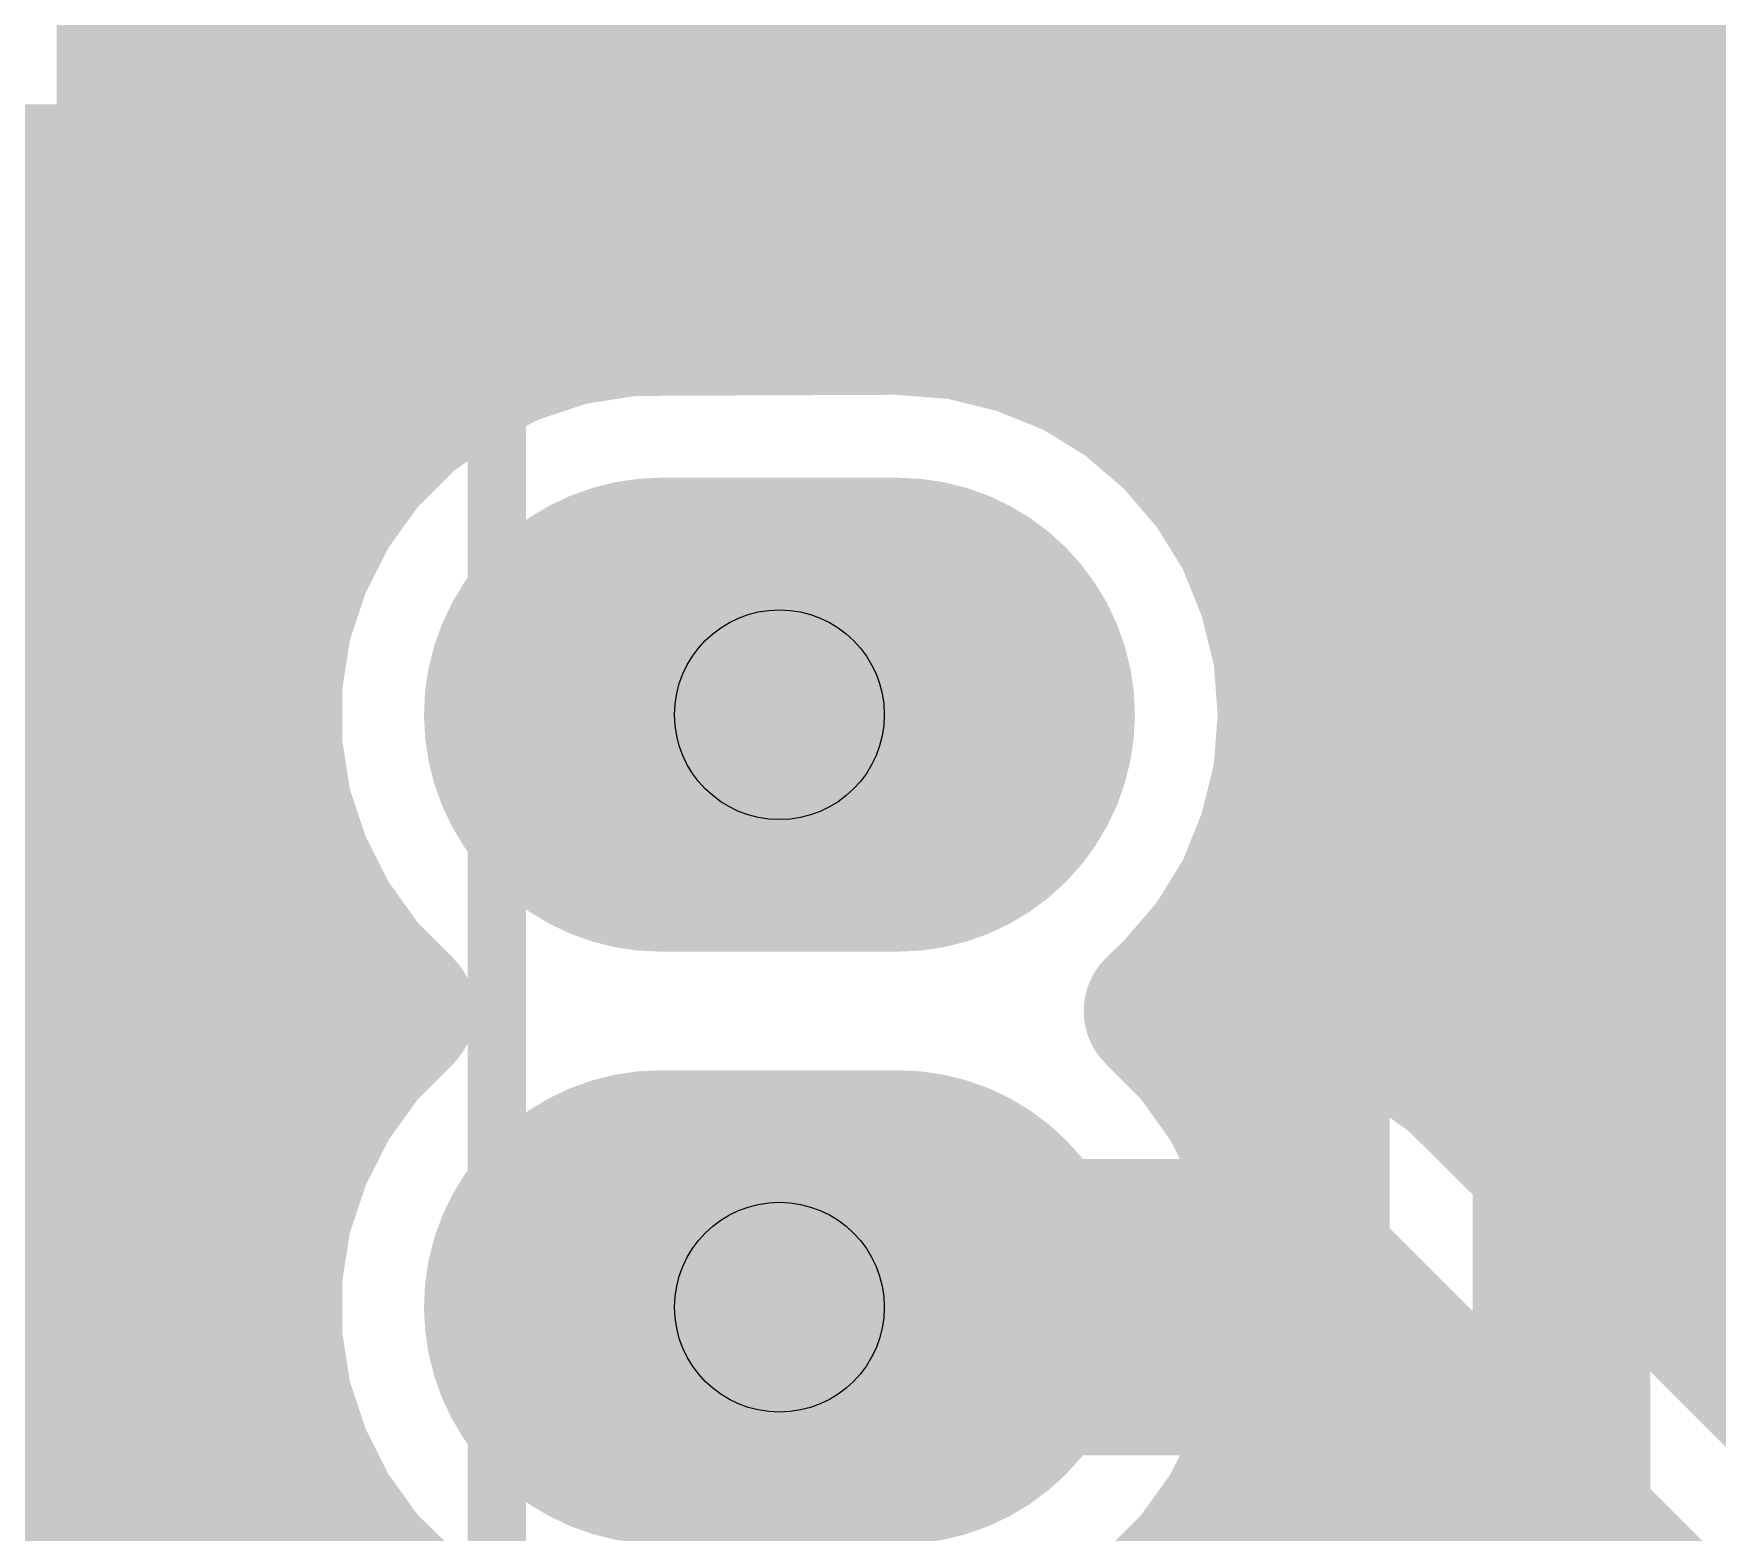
# Model space of a CAD drawing. Extents: x -0.06 to 2.31, y -0.06 to 2.06.
# Drawn here: x 0.4531 to 0.7373, y 1.249 to 1.5019 of the extents above; entities that cross this region are included whole.
import ezdxf

# ---------------------------------------------------------------- set-up
doc = ezdxf.new("R2010")
doc.units = 0
for name, color, linetype in [('Bottom', 6, 'CONTINUOUS'), ('Drill_Bottom', 8, 'CONTINUOUS'), ('Drill_Top', 7, 'CONTINUOUS'), ('Top', 5, 'CONTINUOUS'), ('Top_Silk', 2, 'CONTINUOUS')]:
    doc.layers.add(name, color=color, linetype=linetype)

msp = doc.modelspace()

# ---------------------------------------------------------------- linework, layer by layer
at = {"layer": 'Bottom', "linetype": 'CONTINUOUS'}
for points, const_width in [([(0.711, 1.791), (0.711, 0.754)], 0.03), ([(0.6695, 1.5418), (0.615, 1.4874)], 0.025), ([(0.6695, 1.1206), (0.6695, 1.5418)], 0.025), ([(0.6411, 1.511), (0.667, 1.511)], 0.025), ([(0.615, 1.4874), (0.6097, 1.4836)], 0.025), ([(0.6158, 1.4861), (0.667, 1.4861)], 0.025), ([(0.6097, 1.4836), (0.6039, 1.4807)], 0.025), ([(0.6039, 1.4807), (0.5977, 1.4786)], 0.025), ([(0.5255, 1.4775), (0.3652, 1.4775)], 0.025), ([(0.5913, 1.4776), (0.5255, 1.4775)], 0.025), ([(0.5977, 1.4786), (0.5913, 1.4776)], 0.025), ([(0.3514, 1.4613), (0.667, 1.4613)], 0.025), ([(0.5336, 1.4484), (0.5435, 1.4517)], 0.025), ([(0.5435, 1.4517), (0.5538, 1.4533)], 0.025), ([(0.5538, 1.4533), (0.599, 1.4535)], 0.025), ([(0.599, 1.4535), (0.6094, 1.4527)], 0.025), ([(0.6094, 1.4527), (0.6195, 1.4502)], 0.025), ([(0.5243, 1.4437), (0.5336, 1.4484)], 0.025), ([(0.6195, 1.4502), (0.6292, 1.4463)], 0.025), ([(0.6292, 1.4463), (0.6381, 1.4408)], 0.025), ([(0.5158, 1.4376), (0.5243, 1.4437)], 0.025), ([(0.6381, 1.4408), (0.646, 1.434)], 0.025), ([(0.5084, 1.4302), (0.5158, 1.4376)], 0.025), ([(0.346, 1.4364), (0.512, 1.4364)], 0.025), ([(0.646, 1.4364), (0.667, 1.4364)], 0.025), ([(0.646, 1.434), (0.6528, 1.4261)], 0.025), ([(0.5023, 1.4217), (0.5084, 1.4302)], 0.025), ([(0.6528, 1.4261), (0.6583, 1.4172)], 0.025), ([(0.4976, 1.4124), (0.5023, 1.4217)], 0.025), ([(0.6583, 1.4172), (0.6622, 1.4075)], 0.025), ([(0.3633, 1.4115), (0.4947, 1.4115)], 0.025), ([(0.4943, 1.4025), (0.4976, 1.4124)], 0.025), ([(0.6622, 1.4075), (0.6647, 1.3974)], 0.025), ([(0.4927, 1.3922), (0.4943, 1.4025)], 0.025), ([(0.6647, 1.3974), (0.6655, 1.387)], 0.025), ([(0.4927, 1.3818), (0.4927, 1.3922)], 0.025), ([(0.368, 1.3866), (0.49, 1.3866)], 0.025), ([(0.6655, 1.387), (0.6647, 1.3766)], 0.025), ([(0.4943, 1.3715), (0.4927, 1.3818)], 0.025), ([(0.6647, 1.3766), (0.6622, 1.3665)], 0.025), ([(0.4976, 1.3616), (0.4943, 1.3715)], 0.025), ([(0.6622, 1.3665), (0.6583, 1.3568)], 0.025), ([(0.363, 1.3618), (0.495, 1.3618)], 0.025), ([(0.5023, 1.3523), (0.4976, 1.3616)], 0.025), ([(0.6583, 1.3568), (0.6528, 1.3479)], 0.025), ([(0.5084, 1.3438), (0.5023, 1.3523)], 0.025), ([(0.6528, 1.3479), (0.646, 1.34)], 0.025), ([(0.5152, 1.337), (0.5084, 1.3438)], 0.025), ([(0.646, 1.34), (0.6428, 1.337)], 0.025), ([(0.3454, 1.3369), (0.5126, 1.3369)], 0.025), ([(0.5084, 1.3302), (0.5152, 1.337)], 0.025), ([(0.6428, 1.337), (0.6496, 1.3302)], 0.025), ([(0.6454, 1.3369), (0.667, 1.3369)], 0.025), ([(0.5023, 1.3217), (0.5084, 1.3302)], 0.025), ([(0.6496, 1.3302), (0.6557, 1.3217)], 0.025), ([(0.4976, 1.3124), (0.5023, 1.3217)], 0.025), ([(0.6557, 1.3217), (0.6604, 1.3124)], 0.025), ([(0.3631, 1.312), (0.4949, 1.312)], 0.025), ([(0.4943, 1.3025), (0.4976, 1.3124)], 0.025), ([(0.6604, 1.3124), (0.6637, 1.3025)], 0.025), ([(0.4927, 1.2922), (0.4943, 1.3025)], 0.025), ([(0.6637, 1.3025), (0.6653, 1.2922)], 0.025), ([(0.4927, 1.2818), (0.4927, 1.2922)], 0.025), ([(0.6653, 1.2922), (0.6653, 1.2818)], 0.025), ([(0.368, 1.2872), (0.49, 1.2872)], 0.025), ([(0.4943, 1.2715), (0.4927, 1.2818)], 0.025), ([(0.6653, 1.2818), (0.6637, 1.2715)], 0.025), ([(0.4976, 1.2616), (0.4943, 1.2715)], 0.025), ([(0.6637, 1.2715), (0.6604, 1.2616)], 0.025), ([(0.3633, 1.2623), (0.4947, 1.2623)], 0.025), ([(0.5023, 1.2523), (0.4976, 1.2616)], 0.025), ([(0.6604, 1.2616), (0.6557, 1.2523)], 0.025), ([(0.5084, 1.2438), (0.5023, 1.2523)], 0.025), ([(0.6557, 1.2523), (0.6496, 1.2438)], 0.025), ([(0.5169, 1.2355), (0.5084, 1.2438)], 0.025), ([(0.6496, 1.2438), (0.6422, 1.2364)], 0.025), ([(0.367, 1.2374), (0.5122, 1.2374)], 0.025), ([(0.6458, 1.2374), (0.667, 1.2374)], 0.025)]:
    msp.add_lwpolyline(points, dxfattribs=dict(at, const_width=const_width))
for points, const_width in [([(0.6087, 1.4874, 1), (0.6212, 1.4874, 1), (0.6087, 1.4874, 1)], 0.0125), ([(0.6087, 1.4874, 1), (0.6212, 1.4874, 1), (0.6087, 1.4874, 1)], 0.0125), ([(0.6034, 1.4836, 1), (0.6159, 1.4836, 1), (0.6034, 1.4836, 1)], 0.0125), ([(0.6034, 1.4836, 1), (0.6159, 1.4836, 1), (0.6034, 1.4836, 1)], 0.0125), ([(0.5976, 1.4807, 1), (0.6101, 1.4807, 1), (0.5976, 1.4807, 1)], 0.0125), ([(0.5976, 1.4807, 1), (0.6101, 1.4807, 1), (0.5976, 1.4807, 1)], 0.0125), ([(0.5192, 1.4775, 1), (0.5317, 1.4775, 1), (0.5192, 1.4775, 1)], 0.0125), ([(0.5192, 1.4775, 1), (0.5317, 1.4775, 1), (0.5192, 1.4775, 1)], 0.0125), ([(0.585, 1.4776, 1), (0.5975, 1.4776, 1), (0.585, 1.4776, 1)], 0.0125), ([(0.585, 1.4776, 1), (0.5975, 1.4776, 1), (0.585, 1.4776, 1)], 0.0125), ([(0.5914, 1.4786, 1), (0.6039, 1.4786, 1), (0.5914, 1.4786, 1)], 0.0125), ([(0.5914, 1.4786, 1), (0.6039, 1.4786, 1), (0.5914, 1.4786, 1)], 0.0125), ([(0.5372, 1.4517, 1), (0.5497, 1.4517, 1), (0.5372, 1.4517, 1)], 0.0125), ([(0.5372, 1.4517, 1), (0.5497, 1.4517, 1), (0.5372, 1.4517, 1)], 0.0125), ([(0.5475, 1.4533, 1), (0.56, 1.4533, 1), (0.5475, 1.4533, 1)], 0.0125), ([(0.5475, 1.4533, 1), (0.56, 1.4533, 1), (0.5475, 1.4533, 1)], 0.0125), ([(0.5928, 1.4535, 1), (0.6053, 1.4535, 1), (0.5928, 1.4535, 1)], 0.0125), ([(0.5928, 1.4535, 1), (0.6053, 1.4535, 1), (0.5928, 1.4535, 1)], 0.0125), ([(0.6032, 1.4527, 1), (0.6157, 1.4527, 1), (0.6032, 1.4527, 1)], 0.0125), ([(0.6032, 1.4527, 1), (0.6157, 1.4527, 1), (0.6032, 1.4527, 1)], 0.0125), ([(0.5273, 1.4484, 1), (0.5398, 1.4484, 1), (0.5273, 1.4484, 1)], 0.0125), ([(0.5273, 1.4484, 1), (0.5398, 1.4484, 1), (0.5273, 1.4484, 1)], 0.0125), ([(0.6133, 1.4502, 1), (0.6258, 1.4502, 1), (0.6133, 1.4502, 1)], 0.0125), ([(0.6133, 1.4502, 1), (0.6258, 1.4502, 1), (0.6133, 1.4502, 1)], 0.0125), ([(0.6229, 1.4463, 1), (0.6354, 1.4463, 1), (0.6229, 1.4463, 1)], 0.0125), ([(0.6229, 1.4463, 1), (0.6354, 1.4463, 1), (0.6229, 1.4463, 1)], 0.0125), ([(0.518, 1.4437, 1), (0.5305, 1.4437, 1), (0.518, 1.4437, 1)], 0.0125), ([(0.518, 1.4437, 1), (0.5305, 1.4437, 1), (0.518, 1.4437, 1)], 0.0125), ([(0.6318, 1.4408, 1), (0.6443, 1.4408, 1), (0.6318, 1.4408, 1)], 0.0125), ([(0.6318, 1.4408, 1), (0.6443, 1.4408, 1), (0.6318, 1.4408, 1)], 0.0125), ([(0.5096, 1.4376, 1), (0.5221, 1.4376, 1), (0.5096, 1.4376, 1)], 0.0125), ([(0.5096, 1.4376, 1), (0.5221, 1.4376, 1), (0.5096, 1.4376, 1)], 0.0125), ([(0.6398, 1.434, 1), (0.6523, 1.434, 1), (0.6398, 1.434, 1)], 0.0125), ([(0.6398, 1.434, 1), (0.6523, 1.434, 1), (0.6398, 1.434, 1)], 0.0125), ([(0.5022, 1.4302, 1), (0.5147, 1.4302, 1), (0.5022, 1.4302, 1)], 0.0125), ([(0.5022, 1.4302, 1), (0.5147, 1.4302, 1), (0.5022, 1.4302, 1)], 0.0125), ([(0.6465, 1.4261, 1), (0.659, 1.4261, 1), (0.6465, 1.4261, 1)], 0.0125), ([(0.6465, 1.4261, 1), (0.659, 1.4261, 1), (0.6465, 1.4261, 1)], 0.0125), ([(0.496, 1.4217, 1), (0.5085, 1.4217, 1), (0.496, 1.4217, 1)], 0.0125), ([(0.496, 1.4217, 1), (0.5085, 1.4217, 1), (0.496, 1.4217, 1)], 0.0125), ([(0.652, 1.4172, 1), (0.6645, 1.4172, 1), (0.652, 1.4172, 1)], 0.0125), ([(0.652, 1.4172, 1), (0.6645, 1.4172, 1), (0.652, 1.4172, 1)], 0.0125), ([(0.579, 1.387, 1), (0.539, 1.387, 1), (0.579, 1.387, 1)], 0.04), ([(0.619, 1.387, 1), (0.579, 1.387, 1), (0.619, 1.387, 1)], 0.04), ([(0.4913, 1.4124, 1), (0.5038, 1.4124, 1), (0.4913, 1.4124, 1)], 0.0125), ([(0.4913, 1.4124, 1), (0.5038, 1.4124, 1), (0.4913, 1.4124, 1)], 0.0125), ([(0.656, 1.4075, 1), (0.6685, 1.4075, 1), (0.656, 1.4075, 1)], 0.0125), ([(0.656, 1.4075, 1), (0.6685, 1.4075, 1), (0.656, 1.4075, 1)], 0.0125), ([(0.4881, 1.4025, 1), (0.5006, 1.4025, 1), (0.4881, 1.4025, 1)], 0.0125), ([(0.4881, 1.4025, 1), (0.5006, 1.4025, 1), (0.4881, 1.4025, 1)], 0.0125), ([(0.6584, 1.3974, 1), (0.6709, 1.3974, 1), (0.6584, 1.3974, 1)], 0.0125), ([(0.6584, 1.3974, 1), (0.6709, 1.3974, 1), (0.6584, 1.3974, 1)], 0.0125), ([(0.4865, 1.3922, 1), (0.499, 1.3922, 1), (0.4865, 1.3922, 1)], 0.0125), ([(0.4865, 1.3922, 1), (0.499, 1.3922, 1), (0.4865, 1.3922, 1)], 0.0125), ([(0.6593, 1.387, 1), (0.6718, 1.387, 1), (0.6593, 1.387, 1)], 0.0125), ([(0.6593, 1.387, 1), (0.6718, 1.387, 1), (0.6593, 1.387, 1)], 0.0125), ([(0.4865, 1.3818, 1), (0.499, 1.3818, 1), (0.4865, 1.3818, 1)], 0.0125), ([(0.4865, 1.3818, 1), (0.499, 1.3818, 1), (0.4865, 1.3818, 1)], 0.0125), ([(0.6584, 1.3766, 1), (0.6709, 1.3766, 1), (0.6584, 1.3766, 1)], 0.0125), ([(0.6584, 1.3766, 1), (0.6709, 1.3766, 1), (0.6584, 1.3766, 1)], 0.0125), ([(0.4881, 1.3715, 1), (0.5006, 1.3715, 1), (0.4881, 1.3715, 1)], 0.0125), ([(0.4881, 1.3715, 1), (0.5006, 1.3715, 1), (0.4881, 1.3715, 1)], 0.0125), ([(0.656, 1.3665, 1), (0.6685, 1.3665, 1), (0.656, 1.3665, 1)], 0.0125), ([(0.656, 1.3665, 1), (0.6685, 1.3665, 1), (0.656, 1.3665, 1)], 0.0125), ([(0.4913, 1.3616, 1), (0.5038, 1.3616, 1), (0.4913, 1.3616, 1)], 0.0125), ([(0.4913, 1.3616, 1), (0.5038, 1.3616, 1), (0.4913, 1.3616, 1)], 0.0125), ([(0.652, 1.3568, 1), (0.6645, 1.3568, 1), (0.652, 1.3568, 1)], 0.0125), ([(0.652, 1.3568, 1), (0.6645, 1.3568, 1), (0.652, 1.3568, 1)], 0.0125), ([(0.496, 1.3523, 1), (0.5085, 1.3523, 1), (0.496, 1.3523, 1)], 0.0125), ([(0.496, 1.3523, 1), (0.5085, 1.3523, 1), (0.496, 1.3523, 1)], 0.0125), ([(0.6465, 1.3479, 1), (0.659, 1.3479, 1), (0.6465, 1.3479, 1)], 0.0125), ([(0.6465, 1.3479, 1), (0.659, 1.3479, 1), (0.6465, 1.3479, 1)], 0.0125), ([(0.5022, 1.3438, 1), (0.5147, 1.3438, 1), (0.5022, 1.3438, 1)], 0.0125), ([(0.5022, 1.3438, 1), (0.5147, 1.3438, 1), (0.5022, 1.3438, 1)], 0.0125), ([(0.6398, 1.34, 1), (0.6523, 1.34, 1), (0.6398, 1.34, 1)], 0.0125), ([(0.6398, 1.34, 1), (0.6523, 1.34, 1), (0.6398, 1.34, 1)], 0.0125), ([(0.5089, 1.337, 1), (0.5214, 1.337, 1), (0.5089, 1.337, 1)], 0.0125), ([(0.5089, 1.337, 1), (0.5214, 1.337, 1), (0.5089, 1.337, 1)], 0.0125), ([(0.6366, 1.337, 1), (0.6491, 1.337, 1), (0.6366, 1.337, 1)], 0.0125), ([(0.6366, 1.337, 1), (0.6491, 1.337, 1), (0.6366, 1.337, 1)], 0.0125), ([(0.5022, 1.3302, 1), (0.5147, 1.3302, 1), (0.5022, 1.3302, 1)], 0.0125), ([(0.5022, 1.3302, 1), (0.5147, 1.3302, 1), (0.5022, 1.3302, 1)], 0.0125), ([(0.6433, 1.3302, 1), (0.6558, 1.3302, 1), (0.6433, 1.3302, 1)], 0.0125), ([(0.6433, 1.3302, 1), (0.6558, 1.3302, 1), (0.6433, 1.3302, 1)], 0.0125), ([(0.496, 1.3217, 1), (0.5085, 1.3217, 1), (0.496, 1.3217, 1)], 0.0125), ([(0.496, 1.3217, 1), (0.5085, 1.3217, 1), (0.496, 1.3217, 1)], 0.0125), ([(0.6495, 1.3217, 1), (0.662, 1.3217, 1), (0.6495, 1.3217, 1)], 0.0125), ([(0.6495, 1.3217, 1), (0.662, 1.3217, 1), (0.6495, 1.3217, 1)], 0.0125), ([(0.4913, 1.3124, 1), (0.5038, 1.3124, 1), (0.4913, 1.3124, 1)], 0.0125), ([(0.4913, 1.3124, 1), (0.5038, 1.3124, 1), (0.4913, 1.3124, 1)], 0.0125), ([(0.579, 1.287, 1), (0.539, 1.287, 1), (0.579, 1.287, 1)], 0.04), ([(0.619, 1.287, 1), (0.579, 1.287, 1), (0.619, 1.287, 1)], 0.04), ([(0.6542, 1.3124, 1), (0.6667, 1.3124, 1), (0.6542, 1.3124, 1)], 0.0125), ([(0.6542, 1.3124, 1), (0.6667, 1.3124, 1), (0.6542, 1.3124, 1)], 0.0125), ([(0.4881, 1.3025, 1), (0.5006, 1.3025, 1), (0.4881, 1.3025, 1)], 0.0125), ([(0.4881, 1.3025, 1), (0.5006, 1.3025, 1), (0.4881, 1.3025, 1)], 0.0125), ([(0.6574, 1.3025, 1), (0.6699, 1.3025, 1), (0.6574, 1.3025, 1)], 0.0125), ([(0.6574, 1.3025, 1), (0.6699, 1.3025, 1), (0.6574, 1.3025, 1)], 0.0125), ([(0.4865, 1.2922, 1), (0.499, 1.2922, 1), (0.4865, 1.2922, 1)], 0.0125), ([(0.4865, 1.2922, 1), (0.499, 1.2922, 1), (0.4865, 1.2922, 1)], 0.0125), ([(0.659, 1.2922, 1), (0.6715, 1.2922, 1), (0.659, 1.2922, 1)], 0.0125), ([(0.659, 1.2922, 1), (0.6715, 1.2922, 1), (0.659, 1.2922, 1)], 0.0125), ([(0.4865, 1.2818, 1), (0.499, 1.2818, 1), (0.4865, 1.2818, 1)], 0.0125), ([(0.4865, 1.2818, 1), (0.499, 1.2818, 1), (0.4865, 1.2818, 1)], 0.0125), ([(0.659, 1.2818, 1), (0.6715, 1.2818, 1), (0.659, 1.2818, 1)], 0.0125), ([(0.659, 1.2818, 1), (0.6715, 1.2818, 1), (0.659, 1.2818, 1)], 0.0125), ([(0.4881, 1.2715, 1), (0.5006, 1.2715, 1), (0.4881, 1.2715, 1)], 0.0125), ([(0.4881, 1.2715, 1), (0.5006, 1.2715, 1), (0.4881, 1.2715, 1)], 0.0125), ([(0.6574, 1.2715, 1), (0.6699, 1.2715, 1), (0.6574, 1.2715, 1)], 0.0125), ([(0.6574, 1.2715, 1), (0.6699, 1.2715, 1), (0.6574, 1.2715, 1)], 0.0125), ([(0.4913, 1.2616, 1), (0.5038, 1.2616, 1), (0.4913, 1.2616, 1)], 0.0125), ([(0.4913, 1.2616, 1), (0.5038, 1.2616, 1), (0.4913, 1.2616, 1)], 0.0125), ([(0.6542, 1.2616, 1), (0.6667, 1.2616, 1), (0.6542, 1.2616, 1)], 0.0125), ([(0.6542, 1.2616, 1), (0.6667, 1.2616, 1), (0.6542, 1.2616, 1)], 0.0125), ([(0.496, 1.2523, 1), (0.5085, 1.2523, 1), (0.496, 1.2523, 1)], 0.0125), ([(0.496, 1.2523, 1), (0.5085, 1.2523, 1), (0.496, 1.2523, 1)], 0.0125), ([(0.6495, 1.2523, 1), (0.662, 1.2523, 1), (0.6495, 1.2523, 1)], 0.0125), ([(0.6495, 1.2523, 1), (0.662, 1.2523, 1), (0.6495, 1.2523, 1)], 0.0125), ([(0.5022, 1.2438, 1), (0.5147, 1.2438, 1), (0.5022, 1.2438, 1)], 0.0125), ([(0.5022, 1.2438, 1), (0.5147, 1.2438, 1), (0.5022, 1.2438, 1)], 0.0125), ([(0.6433, 1.2438, 1), (0.6558, 1.2438, 1), (0.6433, 1.2438, 1)], 0.0125), ([(0.6433, 1.2438, 1), (0.6558, 1.2438, 1), (0.6433, 1.2438, 1)], 0.0125)]:
    msp.add_lwpolyline(points, format="xyb", dxfattribs=dict(at, const_width=const_width))
at = {"layer": 'Bottom'}
for points in [[(0.559, 1.427), (0.599, 1.427), (0.559, 1.347), (0.599, 1.347)], [(0.559, 1.327), (0.599, 1.327), (0.559, 1.247), (0.599, 1.247)]]:
    msp.add_solid(points, dxfattribs=at)
at = {"layer": 'Drill_Bottom'}
for centre in [(0.579, 1.387), (0.579, 1.287)]:
    msp.add_circle(centre, 0.0177, dxfattribs=at)
at = {"layer": 'Drill_Top'}
for centre in [(0.579, 1.387), (0.579, 1.287)]:
    msp.add_circle(centre, 0.0177, dxfattribs=at)
at = {"layer": 'Top', "linetype": 'CONTINUOUS'}
for points, const_width in [([(0.4695, 1.5705), (0.4695, 1.1081)], 0.025), ([(0.472, 1.511), (1.2573, 1.511)], 0.025), ([(0.472, 1.4861), (1.2581, 1.4861)], 0.025), ([(0.472, 1.4613), (1.2693, 1.4613)], 0.025), ([(0.5336, 1.4484), (0.5435, 1.4517)], 0.025), ([(0.5435, 1.4517), (0.5538, 1.4533)], 0.025), ([(0.5538, 1.4533), (0.599, 1.4535)], 0.025), ([(0.599, 1.4535), (0.6094, 1.4527)], 0.025), ([(0.6094, 1.4527), (0.6195, 1.4502)], 0.025), ([(0.5243, 1.4437), (0.5336, 1.4484)], 0.025), ([(0.6195, 1.4502), (0.6292, 1.4463)], 0.025), ([(0.6292, 1.4463), (0.6381, 1.4408)], 0.025), ([(0.5158, 1.4376), (0.5243, 1.4437)], 0.025), ([(0.6381, 1.4408), (0.646, 1.434)], 0.025), ([(0.5084, 1.4302), (0.5158, 1.4376)], 0.025), ([(0.472, 1.4364), (0.512, 1.4364)], 0.025), ([(0.646, 1.4364), (1.3053, 1.4364)], 0.025), ([(0.646, 1.434), (0.6528, 1.4261)], 0.025), ([(0.5023, 1.4217), (0.5084, 1.4302)], 0.025), ([(0.6528, 1.4261), (0.6583, 1.4172)], 0.025), ([(0.4976, 1.4124), (0.5023, 1.4217)], 0.025), ([(0.6583, 1.4172), (0.6622, 1.4075)], 0.025), ([(0.472, 1.4115), (0.4947, 1.4115)], 0.025), ([(0.4943, 1.4025), (0.4976, 1.4124)], 0.025), ([(0.6633, 1.4115), (1.0213, 1.4115)], 0.025), ([(0.6622, 1.4075), (0.6647, 1.3974)], 0.025), ([(0.4927, 1.3922), (0.4943, 1.4025)], 0.025), ([(0.6647, 1.3974), (0.6655, 1.387)], 0.025), ([(0.4927, 1.3818), (0.4927, 1.3922)], 0.025), ([(0.472, 1.3866), (0.49, 1.3866)], 0.025), ([(0.6655, 1.387), (0.6647, 1.3766)], 0.025), ([(0.668, 1.3866), (0.9879, 1.3866)], 0.025), ([(0.4943, 1.3715), (0.4927, 1.3818)], 0.025), ([(0.6647, 1.3766), (0.6622, 1.3665)], 0.025), ([(0.4976, 1.3616), (0.4943, 1.3715)], 0.025), ([(0.6622, 1.3665), (0.6583, 1.3568)], 0.025), ([(0.472, 1.3618), (0.495, 1.3618)], 0.025), ([(0.5023, 1.3523), (0.4976, 1.3616)], 0.025), ([(0.663, 1.3618), (0.9752, 1.3618)], 0.025), ([(0.6583, 1.3568), (0.6528, 1.3479)], 0.025), ([(0.5084, 1.3438), (0.5023, 1.3523)], 0.025), ([(0.6528, 1.3479), (0.646, 1.34)], 0.025), ([(0.5152, 1.337), (0.5084, 1.3438)], 0.025), ([(0.646, 1.34), (0.6444, 1.3385)], 0.025), ([(0.6444, 1.3385), (0.664, 1.3383)], 0.025), ([(0.664, 1.3383), (0.672, 1.3371)], 0.025), ([(0.472, 1.3369), (0.5126, 1.3369)], 0.025), ([(0.5084, 1.3302), (0.5152, 1.337)], 0.025), ([(0.672, 1.3371), (0.6797, 1.3346)], 0.025), ([(0.6751, 1.3369), (0.9721, 1.3369)], 0.025), ([(0.6797, 1.3346), (0.6869, 1.3309)], 0.025), ([(0.5023, 1.3217), (0.5084, 1.3302)], 0.025), ([(0.6869, 1.3309), (0.6934, 1.3262)], 0.025), ([(0.6934, 1.3262), (0.7229, 1.2969)], 0.025), ([(0.4976, 1.3124), (0.5023, 1.3217)], 0.025), ([(0.472, 1.312), (0.4949, 1.312)], 0.025), ([(0.4943, 1.3025), (0.4976, 1.3124)], 0.025), ([(0.7103, 1.312), (0.9773, 1.312)], 0.025), ([(0.4927, 1.2922), (0.4943, 1.3025)], 0.025), ([(0.579, 1.287), (0.66, 1.287)], 0.05), ([(0.66, 1.287), (0.751, 1.196)], 0.05), ([(0.7229, 1.2969), (0.7723, 1.2475)], 0.025), ([(0.4927, 1.2818), (0.4927, 1.2922)], 0.025), ([(0.472, 1.2872), (0.49, 1.2872)], 0.025), ([(0.7351, 1.2872), (0.9932, 1.2872)], 0.025), ([(0.4943, 1.2715), (0.4927, 1.2818)], 0.025), ([(0.4976, 1.2616), (0.4943, 1.2715)], 0.025), ([(0.472, 1.2623), (0.4947, 1.2623)], 0.025), ([(0.5023, 1.2523), (0.4976, 1.2616)], 0.025), ([(0.5084, 1.2438), (0.5023, 1.2523)], 0.025), ([(0.5169, 1.2355), (0.5084, 1.2438)], 0.025), ([(0.472, 1.2374), (0.5122, 1.2374)], 0.025)]:
    msp.add_lwpolyline(points, dxfattribs=dict(at, const_width=const_width))
for points, const_width in [([(0.5372, 1.4517, 1), (0.5497, 1.4517, 1), (0.5372, 1.4517, 1)], 0.0125), ([(0.5372, 1.4517, 1), (0.5497, 1.4517, 1), (0.5372, 1.4517, 1)], 0.0125), ([(0.5475, 1.4533, 1), (0.56, 1.4533, 1), (0.5475, 1.4533, 1)], 0.0125), ([(0.5475, 1.4533, 1), (0.56, 1.4533, 1), (0.5475, 1.4533, 1)], 0.0125), ([(0.5928, 1.4535, 1), (0.6053, 1.4535, 1), (0.5928, 1.4535, 1)], 0.0125), ([(0.5928, 1.4535, 1), (0.6053, 1.4535, 1), (0.5928, 1.4535, 1)], 0.0125), ([(0.6032, 1.4527, 1), (0.6157, 1.4527, 1), (0.6032, 1.4527, 1)], 0.0125), ([(0.6032, 1.4527, 1), (0.6157, 1.4527, 1), (0.6032, 1.4527, 1)], 0.0125), ([(0.5273, 1.4484, 1), (0.5398, 1.4484, 1), (0.5273, 1.4484, 1)], 0.0125), ([(0.5273, 1.4484, 1), (0.5398, 1.4484, 1), (0.5273, 1.4484, 1)], 0.0125), ([(0.6133, 1.4502, 1), (0.6258, 1.4502, 1), (0.6133, 1.4502, 1)], 0.0125), ([(0.6133, 1.4502, 1), (0.6258, 1.4502, 1), (0.6133, 1.4502, 1)], 0.0125), ([(0.6229, 1.4463, 1), (0.6354, 1.4463, 1), (0.6229, 1.4463, 1)], 0.0125), ([(0.6229, 1.4463, 1), (0.6354, 1.4463, 1), (0.6229, 1.4463, 1)], 0.0125), ([(0.518, 1.4437, 1), (0.5305, 1.4437, 1), (0.518, 1.4437, 1)], 0.0125), ([(0.518, 1.4437, 1), (0.5305, 1.4437, 1), (0.518, 1.4437, 1)], 0.0125), ([(0.6318, 1.4408, 1), (0.6443, 1.4408, 1), (0.6318, 1.4408, 1)], 0.0125), ([(0.6318, 1.4408, 1), (0.6443, 1.4408, 1), (0.6318, 1.4408, 1)], 0.0125), ([(0.5096, 1.4376, 1), (0.5221, 1.4376, 1), (0.5096, 1.4376, 1)], 0.0125), ([(0.5096, 1.4376, 1), (0.5221, 1.4376, 1), (0.5096, 1.4376, 1)], 0.0125), ([(0.6398, 1.434, 1), (0.6523, 1.434, 1), (0.6398, 1.434, 1)], 0.0125), ([(0.6398, 1.434, 1), (0.6523, 1.434, 1), (0.6398, 1.434, 1)], 0.0125), ([(0.5022, 1.4302, 1), (0.5147, 1.4302, 1), (0.5022, 1.4302, 1)], 0.0125), ([(0.5022, 1.4302, 1), (0.5147, 1.4302, 1), (0.5022, 1.4302, 1)], 0.0125), ([(0.6465, 1.4261, 1), (0.659, 1.4261, 1), (0.6465, 1.4261, 1)], 0.0125), ([(0.6465, 1.4261, 1), (0.659, 1.4261, 1), (0.6465, 1.4261, 1)], 0.0125), ([(0.496, 1.4217, 1), (0.5085, 1.4217, 1), (0.496, 1.4217, 1)], 0.0125), ([(0.496, 1.4217, 1), (0.5085, 1.4217, 1), (0.496, 1.4217, 1)], 0.0125), ([(0.652, 1.4172, 1), (0.6645, 1.4172, 1), (0.652, 1.4172, 1)], 0.0125), ([(0.652, 1.4172, 1), (0.6645, 1.4172, 1), (0.652, 1.4172, 1)], 0.0125), ([(0.579, 1.387, 1), (0.539, 1.387, 1), (0.579, 1.387, 1)], 0.04), ([(0.619, 1.387, 1), (0.579, 1.387, 1), (0.619, 1.387, 1)], 0.04), ([(0.4913, 1.4124, 1), (0.5038, 1.4124, 1), (0.4913, 1.4124, 1)], 0.0125), ([(0.4913, 1.4124, 1), (0.5038, 1.4124, 1), (0.4913, 1.4124, 1)], 0.0125), ([(0.656, 1.4075, 1), (0.6685, 1.4075, 1), (0.656, 1.4075, 1)], 0.0125), ([(0.656, 1.4075, 1), (0.6685, 1.4075, 1), (0.656, 1.4075, 1)], 0.0125), ([(0.4881, 1.4025, 1), (0.5006, 1.4025, 1), (0.4881, 1.4025, 1)], 0.0125), ([(0.4881, 1.4025, 1), (0.5006, 1.4025, 1), (0.4881, 1.4025, 1)], 0.0125), ([(0.6584, 1.3974, 1), (0.6709, 1.3974, 1), (0.6584, 1.3974, 1)], 0.0125), ([(0.6584, 1.3974, 1), (0.6709, 1.3974, 1), (0.6584, 1.3974, 1)], 0.0125), ([(0.4865, 1.3922, 1), (0.499, 1.3922, 1), (0.4865, 1.3922, 1)], 0.0125), ([(0.4865, 1.3922, 1), (0.499, 1.3922, 1), (0.4865, 1.3922, 1)], 0.0125), ([(0.6592, 1.387, 1), (0.6717, 1.387, 1), (0.6592, 1.387, 1)], 0.0125), ([(0.6592, 1.387, 1), (0.6717, 1.387, 1), (0.6592, 1.387, 1)], 0.0125), ([(0.4865, 1.3818, 1), (0.499, 1.3818, 1), (0.4865, 1.3818, 1)], 0.0125), ([(0.4865, 1.3818, 1), (0.499, 1.3818, 1), (0.4865, 1.3818, 1)], 0.0125), ([(0.6584, 1.3766, 1), (0.6709, 1.3766, 1), (0.6584, 1.3766, 1)], 0.0125), ([(0.6584, 1.3766, 1), (0.6709, 1.3766, 1), (0.6584, 1.3766, 1)], 0.0125), ([(0.4881, 1.3715, 1), (0.5006, 1.3715, 1), (0.4881, 1.3715, 1)], 0.0125), ([(0.4881, 1.3715, 1), (0.5006, 1.3715, 1), (0.4881, 1.3715, 1)], 0.0125), ([(0.656, 1.3665, 1), (0.6685, 1.3665, 1), (0.656, 1.3665, 1)], 0.0125), ([(0.656, 1.3665, 1), (0.6685, 1.3665, 1), (0.656, 1.3665, 1)], 0.0125), ([(0.4913, 1.3616, 1), (0.5038, 1.3616, 1), (0.4913, 1.3616, 1)], 0.0125), ([(0.4913, 1.3616, 1), (0.5038, 1.3616, 1), (0.4913, 1.3616, 1)], 0.0125), ([(0.652, 1.3568, 1), (0.6645, 1.3568, 1), (0.652, 1.3568, 1)], 0.0125), ([(0.652, 1.3568, 1), (0.6645, 1.3568, 1), (0.652, 1.3568, 1)], 0.0125), ([(0.496, 1.3523, 1), (0.5085, 1.3523, 1), (0.496, 1.3523, 1)], 0.0125), ([(0.496, 1.3523, 1), (0.5085, 1.3523, 1), (0.496, 1.3523, 1)], 0.0125), ([(0.6465, 1.3479, 1), (0.659, 1.3479, 1), (0.6465, 1.3479, 1)], 0.0125), ([(0.6465, 1.3479, 1), (0.659, 1.3479, 1), (0.6465, 1.3479, 1)], 0.0125), ([(0.5022, 1.3438, 1), (0.5147, 1.3438, 1), (0.5022, 1.3438, 1)], 0.0125), ([(0.5022, 1.3438, 1), (0.5147, 1.3438, 1), (0.5022, 1.3438, 1)], 0.0125), ([(0.6382, 1.3385, 1), (0.6507, 1.3385, 1), (0.6382, 1.3385, 1)], 0.0125), ([(0.6382, 1.3385, 1), (0.6507, 1.3385, 1), (0.6382, 1.3385, 1)], 0.0125), ([(0.6398, 1.34, 1), (0.6523, 1.34, 1), (0.6398, 1.34, 1)], 0.0125), ([(0.6398, 1.34, 1), (0.6523, 1.34, 1), (0.6398, 1.34, 1)], 0.0125), ([(0.6578, 1.3383, 1), (0.6703, 1.3383, 1), (0.6578, 1.3383, 1)], 0.0125), ([(0.6578, 1.3383, 1), (0.6703, 1.3383, 1), (0.6578, 1.3383, 1)], 0.0125), ([(0.5089, 1.337, 1), (0.5214, 1.337, 1), (0.5089, 1.337, 1)], 0.0125), ([(0.5089, 1.337, 1), (0.5214, 1.337, 1), (0.5089, 1.337, 1)], 0.0125), ([(0.6658, 1.3371, 1), (0.6783, 1.3371, 1), (0.6658, 1.3371, 1)], 0.0125), ([(0.6658, 1.3371, 1), (0.6783, 1.3371, 1), (0.6658, 1.3371, 1)], 0.0125), ([(0.6735, 1.3346, 1), (0.686, 1.3346, 1), (0.6735, 1.3346, 1)], 0.0125), ([(0.6735, 1.3346, 1), (0.686, 1.3346, 1), (0.6735, 1.3346, 1)], 0.0125), ([(0.5022, 1.3302, 1), (0.5147, 1.3302, 1), (0.5022, 1.3302, 1)], 0.0125), ([(0.5022, 1.3302, 1), (0.5147, 1.3302, 1), (0.5022, 1.3302, 1)], 0.0125), ([(0.6807, 1.3309, 1), (0.6932, 1.3309, 1), (0.6807, 1.3309, 1)], 0.0125), ([(0.6807, 1.3309, 1), (0.6932, 1.3309, 1), (0.6807, 1.3309, 1)], 0.0125), ([(0.6872, 1.3262, 1), (0.6997, 1.3262, 1), (0.6872, 1.3262, 1)], 0.0125), ([(0.6872, 1.3262, 1), (0.6997, 1.3262, 1), (0.6872, 1.3262, 1)], 0.0125), ([(0.496, 1.3217, 1), (0.5085, 1.3217, 1), (0.496, 1.3217, 1)], 0.0125), ([(0.496, 1.3217, 1), (0.5085, 1.3217, 1), (0.496, 1.3217, 1)], 0.0125), ([(0.4913, 1.3124, 1), (0.5038, 1.3124, 1), (0.4913, 1.3124, 1)], 0.0125), ([(0.4913, 1.3124, 1), (0.5038, 1.3124, 1), (0.4913, 1.3124, 1)], 0.0125), ([(0.579, 1.287, 1), (0.539, 1.287, 1), (0.579, 1.287, 1)], 0.04), ([(0.619, 1.287, 1), (0.579, 1.287, 1), (0.619, 1.287, 1)], 0.04), ([(0.4881, 1.3025, 1), (0.5006, 1.3025, 1), (0.4881, 1.3025, 1)], 0.0125), ([(0.4881, 1.3025, 1), (0.5006, 1.3025, 1), (0.4881, 1.3025, 1)], 0.0125), ([(0.5665, 1.287, 1), (0.5915, 1.287, 1), (0.5665, 1.287, 1)], 0.025), ([(0.6475, 1.287, 1), (0.6725, 1.287, 1), (0.6475, 1.287, 1)], 0.025), ([(0.6475, 1.287, 1), (0.6725, 1.287, 1), (0.6475, 1.287, 1)], 0.025), ([(0.7167, 1.2969, 1), (0.7292, 1.2969, 1), (0.7167, 1.2969, 1)], 0.0125), ([(0.7167, 1.2969, 1), (0.7292, 1.2969, 1), (0.7167, 1.2969, 1)], 0.0125), ([(0.4865, 1.2922, 1), (0.499, 1.2922, 1), (0.4865, 1.2922, 1)], 0.0125), ([(0.4865, 1.2922, 1), (0.499, 1.2922, 1), (0.4865, 1.2922, 1)], 0.0125), ([(0.4865, 1.2818, 1), (0.499, 1.2818, 1), (0.4865, 1.2818, 1)], 0.0125), ([(0.4865, 1.2818, 1), (0.499, 1.2818, 1), (0.4865, 1.2818, 1)], 0.0125), ([(0.4881, 1.2715, 1), (0.5006, 1.2715, 1), (0.4881, 1.2715, 1)], 0.0125), ([(0.4881, 1.2715, 1), (0.5006, 1.2715, 1), (0.4881, 1.2715, 1)], 0.0125), ([(0.4913, 1.2616, 1), (0.5038, 1.2616, 1), (0.4913, 1.2616, 1)], 0.0125), ([(0.4913, 1.2616, 1), (0.5038, 1.2616, 1), (0.4913, 1.2616, 1)], 0.0125), ([(0.496, 1.2523, 1), (0.5085, 1.2523, 1), (0.496, 1.2523, 1)], 0.0125), ([(0.496, 1.2523, 1), (0.5085, 1.2523, 1), (0.496, 1.2523, 1)], 0.0125), ([(0.5022, 1.2438, 1), (0.5147, 1.2438, 1), (0.5022, 1.2438, 1)], 0.0125), ([(0.5022, 1.2438, 1), (0.5147, 1.2438, 1), (0.5022, 1.2438, 1)], 0.0125)]:
    msp.add_lwpolyline(points, format="xyb", dxfattribs=dict(at, const_width=const_width))
at = {"layer": 'Top'}
for points in [[(0.559, 1.427), (0.599, 1.427), (0.559, 1.347), (0.599, 1.347)], [(0.559, 1.327), (0.599, 1.327), (0.559, 1.247), (0.599, 1.247)]]:
    msp.add_solid(points, dxfattribs=at)
at = {"layer": 'Top_Silk', "linetype": 'CONTINUOUS'}
for points, const_width in [([(0.5313, 1.9728), (0.5313, 1.2012)], 0.0098), ([(1.7085, 0.8082), (0.6735, 0.8082), (0.6735, 1.8432), (1.7085, 1.8432), (1.7085, 0.8082)], 0.0098), ([(0.4466, 1.2983), (0.4514, 1.3008), (0.4586, 1.3079), (0.4586, 1.2577)], 0.0077)]:
    msp.add_lwpolyline(points, dxfattribs=dict(at, const_width=const_width))
at = {"layer": 'Top_Silk', "linetype": 'CONTINUOUS', "const_width": 0.0039}
msp.add_lwpolyline([(0.4567, 1.2577, 1), (0.4605, 1.2577, 1), (0.4567, 1.2577, 1)], format="xyb", dxfattribs=at)

doc.saveas('drawing.dxf')
